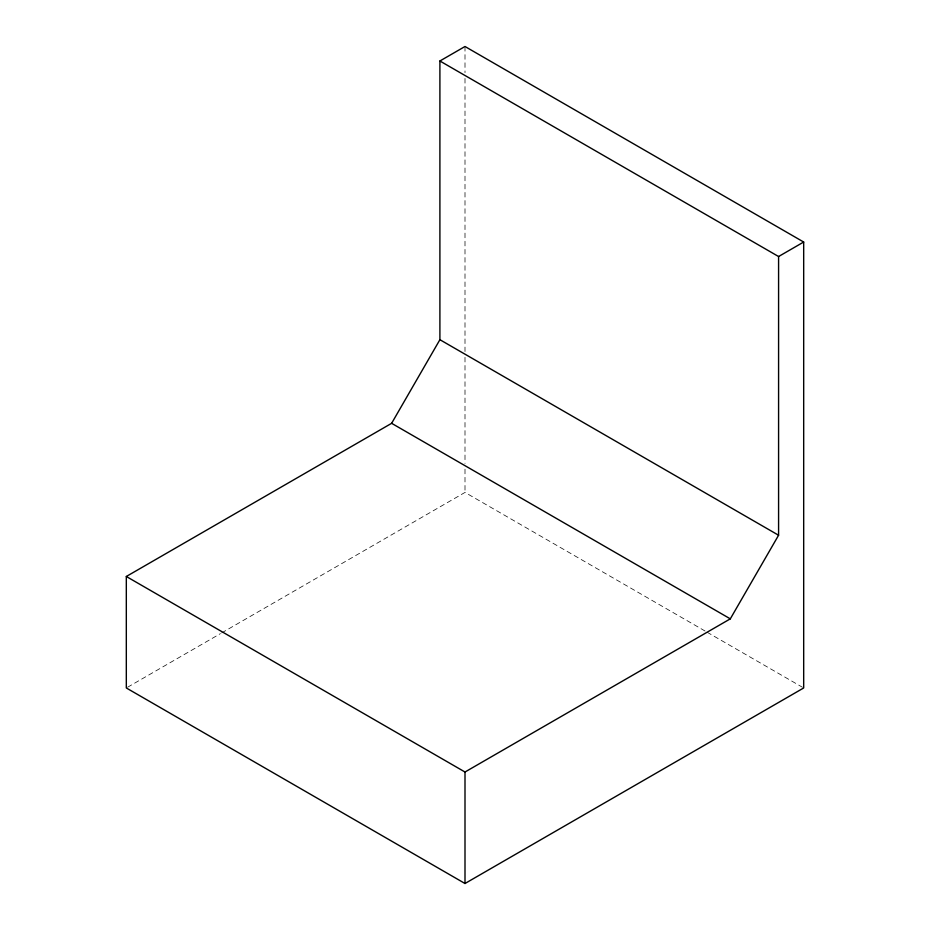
<?xml version="1.0" encoding="UTF-8"?>
<svg xmlns="http://www.w3.org/2000/svg" width="930" height="930" viewBox="0 0 930 930"><rect width="100%" height="100%" fill="white"/><g stroke="black" fill="none" stroke-linecap="round" stroke-linejoin="round"><path stroke-width="0.7" stroke-dasharray="4.65 3.49" d="M127.573 687.235L220.398 633.644M221.654 632.923L465 492.423L705.835 631.47M707.091 632.202L802.427 687.235M465 46.5L465 72.645M465 78.457L465 351.528M465 357.341L465 463.373M465 469.185L465 492.423"/><path stroke-width="1.4" d="M391.623 423.313L439.902 339.694L439.902 60.996L465 46.5L803.683 242.032L803.683 687.967L465 883.5L126.317 687.967L126.317 576.484L391.623 423.313L730.306 618.845L778.584 535.238L778.584 256.529L439.902 60.996M778.584 256.529L803.683 242.032M126.317 576.484L465 772.016L730.306 618.845M439.902 339.694L778.584 535.238M465 772.016L465 883.5"/></g></svg>
